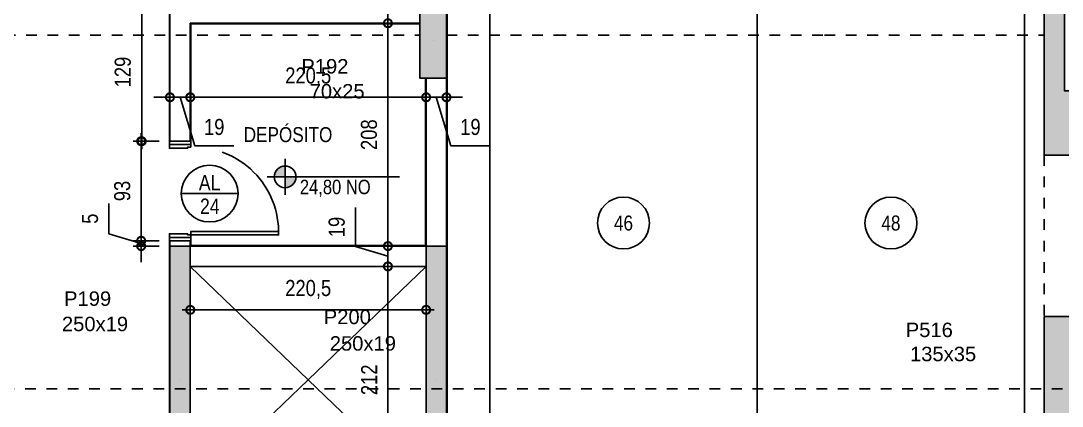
# Model space of a CAD drawing. Header units: metres. Extents: x -208 to 570, y -18 to 184.
# Drawn here: x -30.95 to -21.21, y 3.04 to 6.64 of the extents above; entities that cross this region are included whole.
import ezdxf
from ezdxf.enums import TextEntityAlignment as Align

# ---------------------------------------------------------------- set-up
doc = ezdxf.new("R2010")
doc.units = ezdxf.units.M
doc.header["$PDMODE"] = 35
doc.linetypes.add('DASHEDX2', pattern=[1.5, 1, -0.5])
doc.linetypes.add('ESTILO_TQS_0004', pattern=[1.12, 0.5, -0.2, 0.01, -0.2, 0.01, -0.2])
for name, color, linetype in [('1', 232, 'DASHEDX2'), ('12', 232, 'Continuous'), ('205', 232, 'ESTILO_TQS_0004'), ('242', 143, 'Continuous'), ('3', 2, 'Continuous'), ('9', 232, 'Continuous'), ('ARQ-ALV ACAB', 4, 'Continuous'), ('ARQ-ALV OSSO', 5, 'Continuous'), ('ARQ-AUX1', 1, 'Continuous'), ('ARQ-CAX @ 1', 1, 'Continuous'), ('ARQ-DIM EMBASAM', 2, 'Continuous'), ('ARQ-PRJ', 7, 'DASHEDX2'), ('ARQ-SIM', 1, 'Continuous'), ('ARQ-SIM EMBASAM', 1, 'Continuous'), ('ARQ-TXT EMBASAM', 2, 'Continuous'), ('ARQ-VG', 1, 'Continuous')]:
    doc.layers.add(name, color=color, linetype=linetype)
doc.styles.add('Adesa', font='ARIALN.TTF')
doc.styles.get("Standard").update_dxf_attribs({"font": 'arial.ttf'})
doc.dimstyles.new('ADESA 1-0075', dxfattribs={"dimtxt": 0.15, "dimasz": 0.15, "dimexe": 0.075, "dimexo": 0.1, "dimgap": 0.1, "dimtad": 1, "dimdec": 1, "dimlfac": 100, "dimzin": 12, "dimtxsty": 'Adesa', "dimblk": 'DOTSMALL', "dimcen": 1, "dimdle": 0.075, "dimclrd": 1, "dimclre": 1, "dimclrt": 256, "dimazin": 3, "dimtm": 1e-09, "dimtfac": 1, "dimtdec": 1, "dimtmove": 1, "dimatfit": 0, "dimldrblk": 'DOTSMALL', "dimfxl": 0.8, "dimtvp": 2, "dimtolj": 1, "dimtzin": 0, "dimarcsym": 0})

# ---------------------------------------------------------------- blocks, each defined once
blk = doc.blocks.new('*U13')
for points in [[(-0.025, -0.1), (0, -0.1), (0, -0.07), (0.01, -0.07), (0.01, 0.1), (-0.025, 0.1), (-0.025, -0.1)], [(0.845, -0.1), (0.82, -0.1), (0.82, -0.07), (0.81, -0.07), (0.81, 0.1), (0.845, 0.1), (0.845, -0.1)], [(0, -0.1), (0, -0.9204), (0.03, -0.9204), (0.03, -0.1)]]:
    blk.add_lwpolyline(points, close=True)
at = {"layer": 'ARQ-PRJ'}
blk.add_arc((0.0237, -0.1242), 0.7967, 268.29868, 1.74012, dxfattribs=at)
blk = doc.blocks.new('vaga')
blk.add_lwpolyline([(5, 0), (5, -2.5), (0, -2.5), (0, 0)], close=True)
blk.add_circle((2.5, -1.25), 0.2426)
blk = doc.blocks.new('NipAcOs')
at = {"layer": 'ARQ-SIM'}
h = blk.add_hatch(color=256, dxfattribs=at)
h.dxf.hatch_style = 1
h.paths.add_polyline_path([(0, 0.15, 0.414214), (-0.15, 0), (0, 0)])
h.paths.add_polyline_path([(0.15, 0), (0, 0), (0, -0.15, 0.414214)])
for p, q in [((0, -0.25), (0, 0.25)), ((-0.25, 0), (0.15, 0)), ((0.15, 0), (1.583, 0))]:
    blk.add_line(p, q, dxfattribs=at)
blk.add_circle((0, 0), 0.15, dxfattribs=at)
at = {"style": 'Adesa'}
for p in [(0.204, 0.06), (0.204, -0.24)]:
    blk.add_attdef('000,00', p, '', height=0.2, dxfattribs=at)
blk = doc.blocks.new('_DotSmall')
at = {"color": 0, "linetype": 'ByBlock', "const_width": 0.5}
blk.add_lwpolyline([(-0.0625, 0, 1), (0.0625, 0, 1)], format="xyb", close=True, dxfattribs=at)
blk = doc.blocks.new('*D139')
at = {"layer": 'ARQ-DIM EMBASAM', "color": 1, "lineweight": -2, "transparency": 16777216}
for p, q in [((-29.8175, 6.887), (-29.8175, 5.4442)), ((-29.6534, 6.812), (-29.8925, 6.812)), ((-29.6534, 5.5192), (-29.8925, 5.5192))]:
    blk.add_line(p, q, dxfattribs=at)
at = {"layer": 'Defpoints', "color": 0, "transparency": 16777216}
for p in [(-29.5534, 6.812, 0), (-29.8175, 5.5192), (-29.5534, 5.5192, 0)]:
    blk.add_point(p, dxfattribs=at)
at = {"layer": 'ARQ-DIM EMBASAM', "color": 1, "lineweight": -2, "transparency": 16777216, "xscale": 0.15, "yscale": 0.15, "zscale": 0.15}
for p, rotation in [((-29.8175, 6.812), 90), ((-29.8175, 5.5192), 270)]:
    blk.add_blockref('_DotSmall', p, dxfattribs=dict(at, rotation=rotation))
at = {"layer": 'ARQ-DIM EMBASAM', "transparency": 16777216, "insert": (-29.9941, 6.1656), "char_height": 0.15, "attachment_point": 5, "rotation": 90, "style": 'Adesa'}
blk.add_mtext('\\A1;129', dxfattribs=at)
blk = doc.blocks.new('*D140')
at = {"layer": 'ARQ-DIM EMBASAM', "color": 1, "lineweight": -2, "transparency": 16777216}
for p, q in [((-29.8225, 5.5942), (-29.8225, 4.5142)), ((-29.6534, 5.5192), (-29.8975, 5.5192)), ((-29.6534, 4.5892), (-29.8975, 4.5892))]:
    blk.add_line(p, q, dxfattribs=at)
at = {"layer": 'Defpoints', "color": 0, "transparency": 16777216}
for p in [(-29.5534, 5.5192, 0), (-29.8225, 4.5892), (-29.5534, 4.5892, 0)]:
    blk.add_point(p, dxfattribs=at)
at = {"layer": 'ARQ-DIM EMBASAM', "color": 1, "lineweight": -2, "transparency": 16777216, "xscale": 0.15, "yscale": 0.15, "zscale": 0.15}
for p, rotation in [((-29.8225, 5.5192), 90), ((-29.8225, 4.5892), 270)]:
    blk.add_blockref('_DotSmall', p, dxfattribs=dict(at, rotation=rotation))
at = {"layer": 'ARQ-DIM EMBASAM', "transparency": 16777216, "insert": (-29.9991, 5.0542), "char_height": 0.15, "attachment_point": 5, "rotation": 90, "style": 'Adesa'}
blk.add_mtext('\\A1;93', dxfattribs=at)
blk = doc.blocks.new('*D141')
at = {"layer": 'ARQ-DIM EMBASAM', "color": 1, "lineweight": -2, "transparency": 16777216}
for p, q in [((-27.8174, 4.5347), (-27.8174, 4.8996)), ((-27.5158, 4.5392), (-27.5158, 4.6892)), ((-27.5158, 4.4442), (-27.8174, 4.5347)), ((-27.4846, 4.5392), (-27.5908, 4.5392)), ((-27.5158, 4.5392), (-27.5158, 4.3492)), ((-27.5158, 4.5392), (-27.5158, 4.3492)), ((-27.485, 4.3492), (-27.5908, 4.3492)), ((-27.5158, 4.3492), (-27.5158, 4.1992))]:
    blk.add_line(p, q, dxfattribs=at)
at = {"layer": 'Defpoints', "color": 0, "transparency": 16777216}
for p in [(-27.3846, 4.5392), (-27.5158, 4.3492), (-27.385, 4.3492, 0)]:
    blk.add_point(p, dxfattribs=at)
at = {"layer": 'ARQ-DIM EMBASAM', "color": 1, "lineweight": -2, "transparency": 16777216, "xscale": 0.15, "yscale": 0.15, "zscale": 0.15}
for p, rotation in [((-27.5158, 4.5392), 270), ((-27.5158, 4.3492), 90)]:
    blk.add_blockref('_DotSmall', p, dxfattribs=dict(at, rotation=rotation))
at = {"layer": 'ARQ-DIM EMBASAM', "transparency": 16777216, "insert": (-27.994, 4.7172), "char_height": 0.15, "attachment_point": 5, "rotation": 90, "style": 'Adesa'}
blk.add_mtext('\\A1;19', dxfattribs=at)
blk = doc.blocks.new('*D142')
at = {"layer": 'ARQ-DIM EMBASAM', "color": 1, "lineweight": -2, "transparency": 16777216}
for p, q in [((-27.5158, 4.4242), (-27.5158, 2.1543)), ((-27.4391, 4.3492), (-27.5908, 4.3492)), ((-27.4395, 2.2293), (-27.5908, 2.2293))]:
    blk.add_line(p, q, dxfattribs=at)
at = {"layer": 'Defpoints', "color": 0, "transparency": 16777216}
for p in [(-27.3391, 4.3492, 0), (-27.5158, 2.2293), (-27.3395, 2.2293, 0)]:
    blk.add_point(p, dxfattribs=at)
at = {"layer": 'ARQ-DIM EMBASAM', "color": 1, "lineweight": -2, "transparency": 16777216, "xscale": 0.15, "yscale": 0.15, "zscale": 0.15}
for p, rotation in [((-27.5158, 4.3492), 90), ((-27.5158, 2.2293), 270)]:
    blk.add_blockref('_DotSmall', p, dxfattribs=dict(at, rotation=rotation))
at = {"layer": 'ARQ-DIM EMBASAM', "transparency": 16777216, "insert": (-27.6911, 3.2893), "char_height": 0.15, "attachment_point": 5, "rotation": 90, "style": 'Adesa'}
blk.add_mtext('\\A1;212', dxfattribs=at)
blk = doc.blocks.new('*D146')
at = {"layer": 'ARQ-DIM EMBASAM', "color": 1, "lineweight": -2, "transparency": 16777216}
for p, q in [((-29.3634, 4.2492), (-29.3634, 3.8683)), ((-27.1584, 4.2492), (-27.1584, 3.8683)), ((-29.4384, 3.9433), (-27.0834, 3.9433))]:
    blk.add_line(p, q, dxfattribs=at)
at = {"layer": 'Defpoints', "color": 0, "transparency": 16777216}
for p in [(-29.3634, 4.3492, 0), (-27.1584, 4.3492, 0), (-27.1584, 3.9433)]:
    blk.add_point(p, dxfattribs=at)
at = {"layer": 'ARQ-DIM EMBASAM', "color": 1, "lineweight": -2, "transparency": 16777216, "xscale": 0.15, "yscale": 0.15, "zscale": 0.15, "rotation": 180}
blk.add_blockref('_DotSmall', (-29.3634, 3.9433), dxfattribs=at)
at = {"layer": 'ARQ-DIM EMBASAM', "color": 1, "lineweight": -2, "transparency": 16777216, "xscale": 0.15, "yscale": 0.15, "zscale": 0.15}
blk.add_blockref('_DotSmall', (-27.1584, 3.9433), dxfattribs=at)
at = {"layer": 'ARQ-DIM EMBASAM', "transparency": 16777216, "insert": (-28.2609, 4.1335), "char_height": 0.15, "attachment_point": 5, "style": 'Adesa'}
blk.add_mtext('\\A1;220,5', dxfattribs=at)
blk = doc.blocks.new('*D150')
at = {"layer": 'ARQ-DIM EMBASAM', "color": 1, "lineweight": -2, "transparency": 16777216}
for p, q in [((-29.5534, 6.1803), (-29.5534, 5.8549)), ((-29.3634, 6.012), (-29.3634, 5.8549)), ((-29.5534, 5.9299), (-29.7034, 5.9299)), ((-29.3634, 5.9299), (-29.5534, 5.9299)), ((-29.3634, 5.9299), (-29.5534, 5.9299)), ((-29.4584, 5.9299), (-29.3219, 5.4751)), ((-29.3634, 5.9299), (-29.2134, 5.9299)), ((-29.3219, 5.4751), (-28.957, 5.4751))]:
    blk.add_line(p, q, dxfattribs=at)
at = {"layer": 'Defpoints', "color": 0, "transparency": 16777216}
for p in [(-29.5534, 6.2803), (-29.3634, 6.112), (-29.5534, 5.9299)]:
    blk.add_point(p, dxfattribs=at)
at = {"layer": 'ARQ-DIM EMBASAM', "color": 1, "lineweight": -2, "transparency": 16777216, "xscale": 0.15, "yscale": 0.15, "zscale": 0.15}
blk.add_blockref('_DotSmall', (-29.5534, 5.9299), dxfattribs=at)
at = {"layer": 'ARQ-DIM EMBASAM', "color": 1, "lineweight": -2, "transparency": 16777216, "xscale": 0.15, "yscale": 0.15, "zscale": 0.15, "rotation": 180}
blk.add_blockref('_DotSmall', (-29.3634, 5.9299), dxfattribs=at)
at = {"layer": 'ARQ-DIM EMBASAM', "transparency": 16777216, "insert": (-29.1395, 5.6517), "char_height": 0.15, "attachment_point": 5, "style": 'Adesa'}
blk.add_mtext('\\A1;19', dxfattribs=at)
blk = doc.blocks.new('*D151')
at = {"layer": 'ARQ-DIM EMBASAM', "color": 1, "lineweight": -2, "transparency": 16777216}
for p, q in [((-27.3133, 6.622), (-27.5908, 6.622)), ((-27.5158, 6.697), (-27.5158, 4.4642)), ((-27.4846, 4.5392), (-27.5908, 4.5392))]:
    blk.add_line(p, q, dxfattribs=at)
at = {"layer": 'Defpoints', "color": 0, "transparency": 16777216}
for p in [(-27.2133, 6.622), (-27.5158, 4.5392), (-27.3846, 4.5392, 0)]:
    blk.add_point(p, dxfattribs=at)
at = {"layer": 'ARQ-DIM EMBASAM', "color": 1, "lineweight": -2, "transparency": 16777216, "xscale": 0.15, "yscale": 0.15, "zscale": 0.15}
for p, rotation in [((-27.5158, 6.622), 90), ((-27.5158, 4.5392), 270)]:
    blk.add_blockref('_DotSmall', p, dxfattribs=dict(at, rotation=rotation))
at = {"layer": 'ARQ-DIM EMBASAM', "transparency": 16777216, "insert": (-27.6924, 5.5806), "char_height": 0.15, "attachment_point": 5, "rotation": 90, "style": 'Adesa'}
blk.add_mtext('\\A1;208', dxfattribs=at)
blk = doc.blocks.new('*D152')
at = {"layer": 'ARQ-DIM EMBASAM', "color": 1, "lineweight": -2, "transparency": 16777216}
for p, q in [((-27.8174, 6.8075), (-27.8174, 7.1724)), ((-27.5158, 6.812), (-27.5158, 6.962)), ((-27.5158, 6.717), (-27.8174, 6.8075)), ((-27.5171, 6.812), (-27.5908, 6.812)), ((-27.5158, 6.622), (-27.5158, 6.812)), ((-27.5158, 6.622), (-27.5158, 6.812)), ((-27.5171, 6.622), (-27.5908, 6.622)), ((-27.5158, 6.622), (-27.5158, 6.472))]:
    blk.add_line(p, q, dxfattribs=at)
at = {"layer": 'Defpoints', "color": 0, "transparency": 16777216}
for p in [(-27.5158, 6.812), (-27.4171, 6.812), (-27.4171, 6.622)]:
    blk.add_point(p, dxfattribs=at)
at = {"layer": 'ARQ-DIM EMBASAM', "color": 1, "lineweight": -2, "transparency": 16777216, "xscale": 0.15, "yscale": 0.15, "zscale": 0.15}
for p, rotation in [((-27.5158, 6.812), 270), ((-27.5158, 6.622), 90)]:
    blk.add_blockref('_DotSmall', p, dxfattribs=dict(at, rotation=rotation))
at = {"layer": 'ARQ-DIM EMBASAM', "transparency": 16777216, "insert": (-27.994, 6.9899), "char_height": 0.15, "attachment_point": 5, "rotation": 90, "style": 'Adesa'}
blk.add_mtext('\\A1;19', dxfattribs=at)
blk = doc.blocks.new('*D153')
at = {"layer": 'ARQ-DIM EMBASAM', "color": 1, "lineweight": -2, "transparency": 16777216}
for p, q in [((-30.1238, 4.6546), (-30.1238, 4.9362)), ((-29.8225, 4.5892), (-29.8225, 4.7392)), ((-29.8225, 4.5643), (-30.1238, 4.6546)), ((-29.6534, 4.5892), (-29.8975, 4.5892)), ((-29.8225, 4.5892), (-29.8225, 4.5393)), ((-29.8225, 4.5892), (-29.8225, 4.5393)), ((-29.6534, 4.5393), (-29.8975, 4.5393)), ((-29.8225, 4.5393), (-29.8225, 4.3893))]:
    blk.add_line(p, q, dxfattribs=at)
at = {"layer": 'Defpoints', "color": 0, "transparency": 16777216}
for p in [(-29.5534, 4.5892), (-29.8225, 4.5393), (-29.5534, 4.5393)]:
    blk.add_point(p, dxfattribs=at)
at = {"layer": 'ARQ-DIM EMBASAM', "color": 1, "lineweight": -2, "transparency": 16777216, "xscale": 0.15, "yscale": 0.15, "zscale": 0.15}
for p, rotation in [((-29.8225, 4.5892), 270), ((-29.8225, 4.5393), 90)]:
    blk.add_blockref('_DotSmall', p, dxfattribs=dict(at, rotation=rotation))
at = {"layer": 'ARQ-DIM EMBASAM', "transparency": 16777216, "insert": (-30.3, 4.7954), "char_height": 0.15, "attachment_point": 5, "rotation": 90, "style": 'Adesa'}
blk.add_mtext('\\A1;5', dxfattribs=at)
blk = doc.blocks.new('TIPO COTA$0$Chamada_planta')
at = {"layer": 'ARQ-SIM'}
blk.add_line((-0.983, 0), (0.983, 0), dxfattribs=at)
blk.add_circle((0, 0), 0.983, dxfattribs=at)
at = {"layer": 'ARQ-SIM', "color": 2, "style": 'Adesa'}
for tag, p in [('NUMERO', (0, 0.234)), ('C.D.', (0, -0.272))]:
    blk.add_attdef(tag, text='', height=0.5, dxfattribs=at).set_placement(p, align=Align.MIDDLE_CENTER)
blk = doc.blocks.new('*D172')
at = {"layer": 'ARQ-DIM EMBASAM', "color": 1, "lineweight": -2, "transparency": 16777216}
for p, q in [((-29.3634, 5.9706), (-29.3634, 5.8549)), ((-27.1584, 5.9706), (-27.1584, 5.8549)), ((-29.4384, 5.9299), (-27.0834, 5.9299))]:
    blk.add_line(p, q, dxfattribs=at)
at = {"layer": 'Defpoints', "color": 0, "transparency": 16777216}
for p in [(-29.3634, 6.0706), (-27.1584, 6.0706), (-27.1584, 5.9299)]:
    blk.add_point(p, dxfattribs=at)
at = {"layer": 'ARQ-DIM EMBASAM', "color": 1, "lineweight": -2, "transparency": 16777216, "xscale": 0.15, "yscale": 0.15, "zscale": 0.15, "rotation": 180}
blk.add_blockref('_DotSmall', (-29.3634, 5.9299), dxfattribs=at)
at = {"layer": 'ARQ-DIM EMBASAM', "color": 1, "lineweight": -2, "transparency": 16777216, "xscale": 0.15, "yscale": 0.15, "zscale": 0.15}
blk.add_blockref('_DotSmall', (-27.1584, 5.9299), dxfattribs=at)
at = {"layer": 'ARQ-DIM EMBASAM', "transparency": 16777216, "insert": (-28.2609, 6.12), "char_height": 0.15, "attachment_point": 5, "style": 'Adesa'}
blk.add_mtext('\\A1;220,5', dxfattribs=at)
blk = doc.blocks.new('*D173')
at = {"layer": 'ARQ-DIM EMBASAM', "color": 1, "lineweight": -2, "transparency": 16777216}
for p, q in [((-27.1584, 6.012), (-27.1584, 5.8549)), ((-26.9684, 6.012), (-26.9684, 5.8549)), ((-27.1584, 5.9299), (-27.3084, 5.9299)), ((-27.1584, 5.9299), (-26.9684, 5.9299)), ((-27.1584, 5.9299), (-26.9684, 5.9299)), ((-27.0634, 5.9299), (-26.9269, 5.4751)), ((-26.9684, 5.9299), (-26.8184, 5.9299)), ((-26.9269, 5.4751), (-26.562, 5.4751))]:
    blk.add_line(p, q, dxfattribs=at)
at = {"layer": 'Defpoints', "color": 0, "transparency": 16777216}
for p in [(-27.1584, 6.112), (-26.9684, 6.112), (-26.9684, 5.9299)]:
    blk.add_point(p, dxfattribs=at)
at = {"layer": 'ARQ-DIM EMBASAM', "color": 1, "lineweight": -2, "transparency": 16777216, "xscale": 0.15, "yscale": 0.15, "zscale": 0.15}
blk.add_blockref('_DotSmall', (-27.1584, 5.9299), dxfattribs=at)
at = {"layer": 'ARQ-DIM EMBASAM', "color": 1, "lineweight": -2, "transparency": 16777216, "xscale": 0.15, "yscale": 0.15, "zscale": 0.15, "rotation": 180}
blk.add_blockref('_DotSmall', (-26.9684, 5.9299), dxfattribs=at)
at = {"layer": 'ARQ-DIM EMBASAM', "transparency": 16777216, "insert": (-26.7445, 5.6517), "char_height": 0.15, "attachment_point": 5, "style": 'Adesa'}
blk.add_mtext('\\A1;19', dxfattribs=at)
blk = doc.blocks.new('est-lo-04-3s1-r00')
at = {"layer": '3'}
h = blk.add_hatch(color=8, dxfattribs=at)
h.dxf.hatch_style = 1
h.paths.add_polyline_path([(4475.191758, 253.001099), (4475.878152, 333.001099), (4505.879256, 333.001099), (4505.192862, 253.001099)])
h.paths.add_polyline_path([(3747.433087, 1169.228498), (3760.152345, 1196.349162), (3681.053169, 1233.445703), (3675.029004, 1220.600666), (3675.00299, 1203.197324)])
h.paths.add_polyline_path([(498.003039, 395.921113), (498.003039, 923.986062), (353.003016, 923.986062), (353.003016, 942.98646), (517.003016, 942.98646), (517.003016, 395.921113)])
h.paths.add_polyline_path([(2530.003309, 842.98646), (2570.003309, 842.98646), (2570.003309, 942.98646), (2530.003309, 942.98646)])
h.paths.add_polyline_path([(-1638.90411, 2308.417379), (-1639.710789, 2308.080731), (-1626.939173, 2277.47733), (-1605.475816, 2266.181704), (-1591.086746, 2295.422123), (-1602.796368, 2323.486104)])
h.paths.add_polyline_path([(4508.00299, 805.7767), (4478.00299, 805.7767), (4478.00299, 826.723061), (4459.043779, 835.628023), (4471.79773, 862.781968), (4508.00299, 845.7767)])
h.paths.add_polyline_path([(4455.672261, -47.110163), (4430.065737, -31.479874), (4388.384967, -99.763938), (4413.991491, -115.394227)])
h.paths.add_polyline_path([(520.003309, 245.003526), (520.003309, -299.999844), (555.003309, -299.999844), (555.003309, -229.999844), (539.003309, -229.999844), (539.003309, 185.003526), (555.003309, 185.003526), (555.003309, 245.003526)])
h.paths.add_polyline_path([(-35, 244.918632), (-35, 184.918632), (-19, 184.918632), (-19, -230), (-35, -230), (-35, -300), (517, -300), (517, 245), (498, 245), (498, -281), (0, -281), (0, -19), (255, -19), (255, 244.918632), (178.506963, 244.918632), (178.506963, 225.918632), (236, 225.918632), (236, 0), (0, 0), (0, 225.918632), (57.5, 225.918632), (57.5, 244.918632)])
h.paths.add_polyline_path([(-34.995574, 942.98646), (-34.995574, 872.98646), (-18.995574, 872.98646), (-18.995574, 455.988714), (-34.995574, 455.988714), (-34.995574, 395.921113), (232.004426, 395.921113), (232.004426, 481.921874), (213.004426, 481.921874), (213.004426, 414.921113), (0.004426, 414.921113), (0.004426, 923.98646), (213.004426, 923.98646), (213.004426, 854.986062), (232.004426, 854.986062), (232.004426, 923.98646), (252.004426, 923.98646), (252.004426, 942.98646)])
h.paths.add_polyline_path([(3675.00299, -300.023234), (3705.00299, -300.023234), (3705.00299, -220.023234), (3675.00299, -220.023234)])
h.paths.add_polyline_path([(4478.00299, 634.98646), (4508.00299, 634.98646), (4508.00299, 714.98646), (4478.00299, 714.98646)])
h.paths.add_polyline_path([(4050.790041, -299.818694), (4130.351793, -291.456417), (4127.215939, -261.620761), (4047.654187, -269.983038)])
h.paths.add_polyline_path([(4074.00299, 253.001099), (4104.00299, 253.001099), (4104.00299, 333.001099), (4074.00299, 333.001099)])
h.paths.add_polyline_path([(4074.00299, 634.98646), (4104.00299, 634.98646), (4104.00299, 714.98646), (4074.00299, 714.98646)])
h.paths.add_polyline_path([(4061.608776, 1022.002062), (4134.019296, 987.991525), (4146.773247, 1015.14547), (4074.362727, 1049.156007)])
h.paths.add_polyline_path([(3675.00299, 634.98646), (3705.00299, 634.98646), (3705.00299, 714.98646), (3675.00299, 714.98646)])
h.paths.add_polyline_path([(3675.00299, 253.001099), (3705.00299, 253.001099), (3705.00299, 333.001099), (3675.00299, 333.001099)])
h.paths.add_polyline_path([(2337.785418, 1567.555313), (2315.359741, 1578.604703), (2293.260961, 1533.753349), (2315.686638, 1522.703959)])
h.paths.add_polyline_path([(870.291031, 1584.94023), (853.247517, 1593.337766), (826.665145, 1539.555944), (843.70866, 1531.158408)])
h.paths.add_polyline_path([(890.02575, 1575.217005), (872.982236, 1583.614541), (846.399864, 1529.832719), (863.443379, 1521.435183)])
h.paths.add_polyline_path([(1025.867309, 1900.695523), (1008.823795, 1909.093059), (969.045991, 1828.360622), (986.089505, 1819.963086)])
h.paths.add_polyline_path([(1045.605182, 1890.970748), (1028.561668, 1899.368284), (988.783864, 1818.635847), (1005.827379, 1810.238311)])
h.paths.add_polyline_path([(-3325.919868, 1288.067867), (-3293.620189, 1301.548622), (-3303.249301, 1324.619823), (-3335.54898, 1311.139067)])
h.paths.add_polyline_path([(-2327.384158, 1704.758701), (-2295.08448, 1718.239457), (-2304.713592, 1741.310657), (-2337.01327, 1727.829901)])
h.paths.add_polyline_path([(-2830.337783, 1494.85313), (-2793.423878, 1510.25974), (-2803.05301, 1533.330931), (-2839.966914, 1517.924321)])
h.paths.add_polyline_path([(-3380.339856, 153.000156), (-3355.339856, 153.000156), (-3355.339856, 223.000156), (-3380.339856, 223.000156)])
h.paths.add_polyline_path([(-2936.336043, 204.000156), (-2936.336043, 454.000156), (-2955.336043, 454.000156), (-2955.336043, 204.000156)])
h.paths.add_polyline_path([(-2042.45661, 2561.553446), (-2019.343795, 2506.183799), (-2001.810073, 2513.502857), (-2024.922888, 2568.872504)])
h.paths.add_polyline_path([(-2269.846055, 3106.51942), (-2246.73324, 3051.149773), (-2229.199518, 3058.468831), (-2252.312333, 3113.838478)])
h.paths.add_polyline_path([(-1900.243914, 3260.782262), (-1892.924846, 3243.248545), (-1837.555212, 3266.361391), (-1844.87428, 3283.895109)])
h.paths.add_polyline_path([(213.004314, 592.921874), (232.004314, 592.921874), (232.004314, 744.000156), (213.004314, 744.000156)], flags=17)
h.paths.add_polyline_path([(3672.003309, 253.001099), (3672.003309, 388.001099), (3637.003309, 388.001099), (3637.003309, 253.001099)])
h.paths.add_polyline_path([(3637.003309, 942.98646), (3637.003194, 872.98646), (3653.003309, 872.98646), (3653.003309, 599.001099), (3637.003309, 599.001099), (3637.003309, 539.001099), (3672.003309, 539.001099), (3672.003309, 942.98646)])
h.paths.add_polyline_path([(3672.003424, 102.001099), (3637.003309, 102.001099), (3637.003309, 42.001099), (3653.003307, 42.001099), (3653.003307, -229.998901), (3637.003309, -229.998901), (3637.003309, -299.998901), (3672.003424, -299.998901)])
h.paths.add_polyline_path([(3075.003309, -299.999844), (3110.003309, -299.999844), (3110.003309, -199.999844), (3075.003309, -199.999844)])
h.paths.add_polyline_path([(3075.003309, 270.500177), (3110.003309, 270.500177), (3110.003309, 370.500177), (3075.003309, 370.500177)])
h.paths.add_polyline_path([(520.003309, 942.98646), (520.003309, 395.925027), (555.003309, 395.925027), (555.003309, 451.98646), (539.003309, 451.98646), (539.003309, 872.98646), (555.003309, 872.98646), (555.003309, 942.98646)])
h.paths.add_polyline_path([(-2102.995138, 253.000177), (-2102.995138, 388.000177), (-2137.995138, 388.000177), (-2137.995138, 253.000177)])
h.paths.add_polyline_path([(-2137.995138, 101.999935), (-2137.995138, -299.999844), (-2102.995138, -299.999844), (-2102.995138, -229.999844), (-2118.995138, -229.999844), (-2118.995138, 41.999935), (-2102.995138, 41.999935), (-2102.995138, 101.999935)])
h.paths.add_polyline_path([(-2137.995141, 942.988972), (-2137.995141, 538.988972), (-2102.995141, 538.988972), (-2102.995141, 598.988972), (-2118.995141, 598.988972), (-2118.995141, 872.988972), (-2102.995141, 872.988972), (-2102.995141, 942.988972)])
h.paths.add_polyline_path([(3075.003309, 842.98646), (3110.003309, 842.98646), (3110.003309, 942.98646), (3075.003309, 942.98646)])
h.paths.add_polyline_path([(2530.003309, -299.999844), (2570.003309, -299.999844), (2570.003309, -199.999844), (2530.003309, -199.999844)])
h.paths.add_polyline_path([(2530.003309, 145.003526), (2570.003309, 145.003526), (2570.003309, 245.003526), (2530.003309, 245.003526)])
h.paths.add_polyline_path([(2530.003309, 395.98646), (2570.003309, 395.98646), (2570.003309, 495.98646), (2530.003309, 495.98646)])
h.paths.add_polyline_path([(1995.003309, -299.999844), (2030.003309, -299.999844), (2030.003309, -199.999844), (1995.003309, -199.999844)])
h.paths.add_polyline_path([(1995.003309, 145.003526), (2030.003309, 145.003526), (2030.003309, 245.003526), (1995.003309, 245.003526)])
h.paths.add_polyline_path([(1995.003309, 395.98646), (2030.003309, 395.98646), (2030.003309, 495.98646), (1995.003309, 495.98646)])
h.paths.add_polyline_path([(1995.003309, 842.98646), (2030.003309, 842.98646), (2030.003309, 942.98646), (1995.003309, 942.98646)])
h.paths.add_polyline_path([(1460.003309, -299.999844), (1495.003309, -299.999844), (1495.003309, -199.999844), (1460.003309, -199.999844)])
h.paths.add_polyline_path([(1460.003309, 145.003526), (1495.003309, 145.003526), (1495.003309, 245.003526), (1460.003309, 245.003526)])
h.paths.add_polyline_path([(1460.003309, 395.98646), (1495.003309, 395.98646), (1495.003309, 495.98646), (1460.003309, 495.98646)])
h.paths.add_polyline_path([(1460.003309, 842.98646), (1495.003309, 842.98646), (1495.003309, 942.98646), (1460.003309, 942.98646)])
h.paths.add_polyline_path([(925.003309, -299.999844), (960.003309, -299.999844), (960.003309, -199.999844), (925.003309, -199.999844)])
h.paths.add_polyline_path([(925.003309, 145.003526), (960.003309, 145.003526), (960.003309, 245.003526), (925.003309, 245.003526)])
h.paths.add_polyline_path([(925.003309, 395.98646), (960.003309, 395.98646), (960.003309, 495.98646), (925.003309, 495.98646)])
h.paths.add_polyline_path([(925.003309, 842.98646), (960.003309, 842.98646), (960.003309, 942.98646), (925.003309, 942.98646)])
h.paths.add_polyline_path([(-1582.999721, -299.999844), (-1547.999721, -299.999844), (-1547.999721, -199.999844), (-1582.999721, -199.999844)])
h.paths.add_polyline_path([(-500.999721, -299.999844), (-465.999721, -299.999844), (-465.999721, -199.999844), (-500.999721, -199.999844)])
h.paths.add_polyline_path([(-1042.999721, -299.999844), (-1002.999721, -299.999844), (-1002.999721, -199.999844), (-1042.999721, -199.999844)])
h.paths.add_polyline_path([(-500.999721, 145.003526), (-465.999721, 145.003526), (-465.999721, 245.003526), (-500.999721, 245.003526)])
h.paths.add_polyline_path([(-1042.999721, 145.003526), (-1002.999721, 145.003526), (-1002.999721, 245.003526), (-1042.999721, 245.003526)])
h.paths.add_polyline_path([(-500.999721, 395.98646), (-465.999721, 395.98646), (-465.999721, 495.98646), (-500.999721, 495.98646)])
h.paths.add_polyline_path([(-1042.999721, 395.98646), (-1002.999721, 395.98646), (-1002.999721, 495.98646), (-1042.999721, 495.98646)])
h.paths.add_polyline_path([(-1582.999721, 270.500177), (-1547.999721, 270.500177), (-1547.999721, 370.500177), (-1582.999721, 370.500177)])
h.paths.add_polyline_path([(-500.999721, 842.988971), (-465.999721, 842.988971), (-465.999721, 942.988971), (-500.999721, 942.988971)])
h.paths.add_polyline_path([(-1042.999721, 842.988971), (-1002.999721, 842.988971), (-1002.999721, 942.988971), (-1042.999721, 942.988971)])
h.paths.add_polyline_path([(-1582.999721, 842.988971), (-1547.999721, 842.988971), (-1547.999721, 942.988971), (-1582.999721, 942.988971)])
h.paths.add_polyline_path([(2878.491855, 1624.359295), (2870.135095, 1607.29575), (2924.019974, 1580.905983), (2932.376734, 1597.969528)])
h.paths.add_polyline_path([(-3380.339856, 611.000177), (-3355.339856, 611.000177), (-3355.339856, 681.000177), (-3380.339856, 681.000177)])
h.paths.add_polyline_path([(-2696.836043, 611.000177), (-2696.836043, 681.000177), (-2721.836043, 681.000177), (-2721.836043, 611.000177)])
h.paths.add_polyline_path([(-2696.836043, 204.000156), (-2696.836043, 454.000156), (-2715.836043, 454.000156), (-2715.836043, 204.000156)])
h.paths.add_polyline_path([(-2731.836043, -299.999844), (-2696.836043, -299.999844), (-2696.836043, -264.999844), (-2731.836043, -264.999844)])
h.paths.add_polyline_path([(-3380.339856, -299.999844), (-3320.339856, -299.999844), (-3320.339856, -280.999844), (-3380.339856, -280.999844)])
h.paths.add_polyline_path([(-1251.700414, 3094.268311), (-1252.507092, 3093.931662), (-1239.735476, 3063.328261), (-1218.272119, 3052.032635), (-1203.883049, 3081.273055), (-1215.592671, 3109.337036)])
h.paths.add_polyline_path([(420.719309, 2826.351805), (412.32167, 2809.308341), (466.143135, 2782.789482), (474.540774, 2799.832946)])
h.paths.add_polyline_path([(-128.567177, 2469.498721), (-139.616566, 2447.073044), (-85.794942, 2420.554509), (-74.745552, 2442.980186)])
h.paths.add_polyline_path([(119.171183, 2972.952079), (110.773545, 2955.908615), (164.59501, 2929.389755), (172.992648, 2946.433219)])
h.paths.add_polyline_path([(576.412492, 2122.1471), (565.363102, 2099.721423), (619.184726, 2073.202887), (630.234116, 2095.628564)])
h.paths.add_polyline_path([(171.937891, 2321.436407), (160.888501, 2299.01073), (214.710126, 2272.492194), (225.759516, 2294.917871)])
h.paths.add_polyline_path([(-1846.18202, 2802.798822), (-1809.267849, 2818.204793), (-1824.67382, 2855.118964), (-1861.587992, 2839.712993)])
h.paths.add_polyline_path([(-1310.499721, 1541.488971), (-1250.499721, 1541.488971), (-1250.499721, 1566.488971), (-1310.499721, 1566.488971)])
h.paths.add_polyline_path([(-1059.612628, 1971.148164), (-1041.951907, 2007.03826), (-1077.842003, 2024.698981), (-1095.502723, 1988.808885)])
h.paths.add_polyline_path([(-524.499721, 1541.488971), (-499.499721, 1541.488971), (-499.499721, 1601.488971), (-524.499721, 1601.488971)])
h.paths.add_polyline_path([(-524.499721, 1881.488971), (-499.499721, 1881.488971), (-499.499721, 1941.488971), (-524.499721, 1941.488971)])
h.paths.add_polyline_path([(251.018664, 1541.488971), (291.018664, 1541.488971), (291.018664, 1581.488971), (251.018664, 1581.488971)])
h.paths.add_polyline_path([(1664.183592, 1619.053462), (1641.757916, 1630.102852), (1619.659136, 1585.251498), (1642.084813, 1574.202108)])
h.paths.add_polyline_path([(251.018664, 1794.282663), (291.018664, 1794.282663), (291.018664, 1824.650067), (251.018664, 1844.333072)])
h.paths.add_polyline_path([(-300.985184, 2071.804142), (-283.400784, 2107.731692), (-319.328334, 2125.316092), (-336.912734, 2089.388541)])
h.paths.add_polyline_path([(-875.89343, 2343.920112), (-853.89385, 2388.820186), (-889.8214, 2406.404586), (-911.82098, 2361.504512)])
h.paths.add_polyline_path([(3624.072778, 1260.343803), (3616.005182, 1243.141655), (3670.327755, 1217.665036), (3678.395351, 1234.867184)])
h.paths.add_polyline_path([(3281.21396, 1427.01517), (3272.816321, 1409.971706), (3326.637786, 1383.452847), (3335.035425, 1400.496311)])
h.paths.add_polyline_path([(2443.032129, 1837.730498), (2434.675071, 1820.667098), (2488.55949, 1794.276391), (2496.916547, 1811.33979)])
h.paths.add_polyline_path([(1848.439737, 2128.830222), (1840.082977, 2111.766677), (1893.967856, 2085.37691), (1902.324616, 2102.440455)])
h.paths.add_polyline_path([(1278.969231, 2407.565141), (1270.571592, 2390.521677), (1324.393057, 2364.002818), (1332.790696, 2381.046282)])
h.paths.add_polyline_path([(1222.390526, 2435.274861), (1213.992887, 2418.231397), (1267.814352, 2391.712538), (1276.211991, 2408.756002)])
h.paths.add_polyline_path([(826.212318, 2629.054888), (817.862707, 2611.987844), (871.758635, 2585.620651), (880.108247, 2602.687695)])
h.paths.add_polyline_path([(-548.331574, 2676.321486), (-559.380964, 2653.895809), (-379.975549, 2565.50069), (-368.926159, 2587.926367)])
h.paths.add_polyline_path([(-300.838681, 3179.255192), (-309.236218, 3162.211678), (-129.830803, 3073.816559), (-121.433267, 3090.860073)])
h.paths.add_polyline_path([(-1026.544799, 3536.825065), (-1034.942438, 3519.781601), (-981.120973, 3493.262742), (-972.723334, 3510.306206)])
h.paths.add_polyline_path([(-1415.729753, 3462.94789), (-1408.410685, 3445.414172), (-1353.041051, 3468.527018), (-1360.360119, 3486.060736)])
h.paths.add_polyline_path([(-1824.790765, 1941.513397), (-1815.163965, 1918.441233), (-1762.559432, 1940.390336), (-1796.445767, 2021.604352), (-1813.980611, 2014.287984), (-1789.721076, 1956.146132), (-1824.790786, 1941.513388)])
at = {"layer": '1'}
for points in [[(-3109.804818, 651.000177), (-2846.367066, 651.000177)], [(-2846.367066, 651.000177), (-2721.836043, 651.000177)], [(-2696.836043, 651.000177), (-2594.881531, 651.000177)], [(-2594.881531, 651.000177), (-2343.393904, 651.000177)], [(-2343.393904, 651.000177), (-2137.995141, 651.000177)], [(-2715.836043, 611.197679), (-2715.836043, 453.927745)], [(-2696.836043, 453.927745), (-2696.836043, 611.197679)], [(-2137.995138, 538.988972), (-2137.995138, 388.000177)], [(-2715.836043, 454.000156), (-2936.336043, 454.000156)], [(-2936.336043, 435.000156), (-2715.836043, 435.000156)]]:
    blk.add_lwpolyline(points, dxfattribs=at)
at = {"layer": '205'}
blk.add_line((4659.154326, 320.486758), (-3743.509623, 320.486758), dxfattribs=at)
at = {"layer": '242', "linetype": 'Continuous'}
for p, q in [((-2709.336043, 646.000177), (-2709.336043, 646.000177)), ((-2945.836043, 329.000156), (-2945.836043, 329.000156)), ((-2706.336043, 329.000156), (-2706.336043, 329.000156))]:
    blk.add_line(p, q, dxfattribs=at)
at = {"layer": '3', "linetype": 'Continuous'}
for points in [[(-2137.995141, 942.988972), (-2137.995141, 538.988972), (-2102.995141, 538.988972), (-2102.995141, 598.988972), (-2118.995141, 598.988972), (-2118.995141, 872.988972), (-2102.995141, 872.988972), (-2102.995141, 942.988972), (-2137.995141, 942.988972)], [(-2696.836043, 611.000177), (-2696.836043, 681.000177), (-2721.836043, 681.000177), (-2721.836043, 611.000177), (-2696.836043, 611.000177)], [(-2936.336043, 204.000156), (-2936.336043, 454.000156), (-2955.336043, 454.000156), (-2955.336043, 204.000156), (-2936.336043, 204.000156)], [(-2696.836043, 204.000156), (-2696.836043, 454.000156), (-2715.836043, 454.000156), (-2715.836043, 204.000156), (-2696.836043, 204.000156)], [(-2102.995138, 253.000177), (-2102.995138, 388.000177), (-2137.995138, 388.000177), (-2137.995138, 253.000177), (-2102.995138, 253.000177)]]:
    blk.add_lwpolyline(points, dxfattribs=at)
at = {"layer": '12', "linetype": 'Continuous'}
for s, p in [('70x25', (-2824.745013, 591.868537)), ('250x19', (-3056.330261, 374.397127)), ('250x19', (-2805.92429, 356.22448)), ('135x35', (-2263.507869, 346.355013))]:
    blk.add_text(s, height=13.5, dxfattribs=at).set_placement(p)
at = {"layer": '9', "linetype": 'Continuous'}
for s, p in [('P192', (-2832.511694, 615.219689)), ('P199', (-3054.326782, 398.085221)), ('P200', (-2811.541028, 381.004009)), ('P516', (-2267.477756, 368.868662))]:
    blk.add_text(s, height=13.5, dxfattribs=at).set_placement(p)

msp = doc.modelspace()

# ---------------------------------------------------------------- linework, layer by layer
at = {"layer": 'ARQ-ALV ACAB'}
for p, q in [((-29.5584, 5.4893), (-29.5584, 6.817)), ((-26.9634, 6.817), (-26.9634, 2.1443)), ((-29.5584, 2.2343), (-29.5584, 4.6193))]:
    msp.add_line(p, q, dxfattribs=at)
for points in [[(-29.3584, 5.4893), (-29.3584, 6.617), (-27.2184, 6.617)], [(-27.1634, 6.112), (-27.1634, 4.5443), (-29.3584, 4.5443), (-29.3584, 4.6193)], [(-29.3584, 5.4893), (-29.5584, 5.4893)], [(-29.3584, 4.6193), (-29.5584, 4.6193)]]:
    msp.add_lwpolyline(points, dxfattribs=at)
at = {"layer": 'ARQ-ALV OSSO'}
for p, q in [((-29.5534, 5.5193), (-29.5534, 6.812)), ((-26.9684, 6.812), (-26.9684, 2.1493)), ((-29.5534, 2.2293), (-29.5534, 4.5893))]:
    msp.add_line(p, q, dxfattribs=at)
for points in [[(-29.3634, 5.5193), (-29.3634, 6.622), (-27.2184, 6.622)], [(-27.1584, 6.112), (-27.1584, 4.5393), (-29.3634, 4.5393), (-29.3634, 4.5893)], [(-29.3634, 5.5193), (-29.5534, 5.5193)], [(-29.3634, 4.5893), (-29.5534, 4.5893)]]:
    msp.add_lwpolyline(points, dxfattribs=at)
msp.add_lwpolyline([(-29.3634, 4.3493), (-27.1584, 4.3493), (-27.1584, 2.2293), (-29.3634, 2.2293)], close=True, dxfattribs=at)
at = {"layer": 'ARQ-AUX1'}
for points in [[(-29.3634, 4.3493), (-27.1584, 2.2293)], [(-29.3634, 2.2293), (-27.1584, 4.3493)]]:
    msp.add_lwpolyline(points, dxfattribs=at)

# ---------------------------------------------------------------- block references
at = {"linetype": 'Continuous', "xscale": 0.01, "yscale": 0.01, "zscale": 0.01}
msp.add_blockref('est-lo-04-3s1-r00', (0, 0), dxfattribs=at)
at = {"layer": 'ARQ-CAX @ 1', "rotation": 89.99999999999993}
msp.add_blockref('*U13', (-29.4584, 4.6443), dxfattribs=at)
at = {"layer": 'ARQ-SIM'}
ref = msp.add_blockref('TIPO COTA$0$Chamada_planta', (-29.1824, 5.0302), dxfattribs=dict(at, xscale=0.27, yscale=0.27, zscale=0.27))
ref.add_attrib('NUMERO', 'AL', dxfattribs={"color": 2, "height": 0.144, "style": 'Adesa'}).set_placement((-29.1824, 5.1316), align=Align.MIDDLE_CENTER)
ref.add_attrib('C.D.', '24', dxfattribs={"color": 2, "height": 0.144, "style": 'Adesa'}).set_placement((-29.1809, 4.9113), align=Align.MIDDLE_CENTER)
at = {"layer": 'ARQ-SIM EMBASAM'}
ref = msp.add_blockref('NipAcOs', (-28.4768, 5.1863), dxfattribs=dict(at, xscale=0.675, yscale=0.675, zscale=0.675))
ref.add_attrib('000,00', '24,80 NO', (-28.339, 5.0243), dxfattribs={"layer": '0', "color": 2, "height": 0.135, "style": 'Adesa'})
at = {"layer": 'ARQ-VG', "rotation": 270}
for p in [(-24.0634, 7.2548), (-21.5634, 7.2548)]:
    msp.add_blockref('vaga', p, dxfattribs=at)

# ---------------------------------------------------------------- texts
at = {"layer": 'ARQ-TXT EMBASAM', "insert": (-28.8639, 5.6509), "char_height": 0.14, "width": 2.191493, "attachment_point": 1, "style": 'Adesa'}
msp.add_mtext('DEPÓSITO', dxfattribs=at)
at = {"layer": 'ARQ-VG', "style": 'Adesa'}
for s, p in [('46', (-25.3134, 4.7548)), ('48', (-22.8134, 4.7548))]:
    msp.add_text(s, height=0.14, dxfattribs=at).set_placement(p, align=Align.MIDDLE_CENTER)

# ---------------------------------------------------------------- dimensions: what is measured, and where the dimension line sits
at = {"layer": 'ARQ-DIM EMBASAM'}
for base, p1, p2, picture, middle in [((-27.5158, 6.812), (-27.4171, 6.622), (-27.4171, 6.812), '*D152', (-27.994, 6.9075)), ((-29.8225, 4.5892, 0), (-29.5534, 5.5192), (-29.5534, 4.5892), '*D140', (-29.9991, 5.0542, 0)), ((-29.8225, 4.5393), (-29.5534, 4.5892), (-29.5534, 4.5393), '*D153', (-30.3, 4.7546)), ((-27.5158, 4.3492, 0), (-27.3846, 4.5392, 0), (-27.385, 4.3492), '*D141', (-27.994, 4.6347, 0)), ((-27.5158, 2.2293, 0), (-27.3391, 4.3492), (-27.3395, 2.2293), '*D142', (-27.6911, 3.2893, 0))]:
    dim = msp.add_linear_dim(base=base, p1=p1, p2=p2, angle=90, dimstyle='ADESA 1-0075', dxfattribs=at)
    dim.commit()
    dim.dimension.update_dxf_attribs({"geometry": picture, "text_midpoint": middle})
for base, p1, p2, picture, middle in [((-29.8175, 5.5192, 0), (-29.5534, 6.812), (-29.5534, 5.5192), '*D139', (-29.9941, 6.1656, 0)), ((-27.5158, 4.5392), (-27.2133, 6.622), (-27.3846, 4.5392, 0), '*D151', (-27.6924, 5.5806))]:
    dim = msp.add_linear_dim(base=base, p1=p1, p2=p2, angle=90, dimstyle='ADESA 1-0075', override={"dimdec": 0}, dxfattribs=at)
    dim.commit()
    dim.dimension.update_dxf_attribs({"geometry": picture, "text_midpoint": middle})
for base, p1, p2, picture, middle in [((-29.5534, 5.9299), (-29.3634, 6.112), (-29.5534, 6.2803), '*D150', (-29.2219, 5.6517)), ((-27.1584, 5.9299), (-29.3634, 6.0706), (-27.1584, 6.0706), '*D172', (-28.2609, 6.12)), ((-26.9684, 5.9299), (-27.1584, 6.112), (-26.9684, 6.112), '*D173', (-26.8269, 5.6517)), ((-27.1584, 3.9433, 0), (-29.3634, 4.3492), (-27.1584, 4.3492), '*D146', (-28.2609, 4.1335, 0))]:
    dim = msp.add_linear_dim(base=base, p1=p1, p2=p2, dimstyle='ADESA 1-0075', dxfattribs=at)
    dim.commit()
    dim.dimension.update_dxf_attribs({"geometry": picture, "text_midpoint": middle})

doc.saveas('drawing.dxf')
